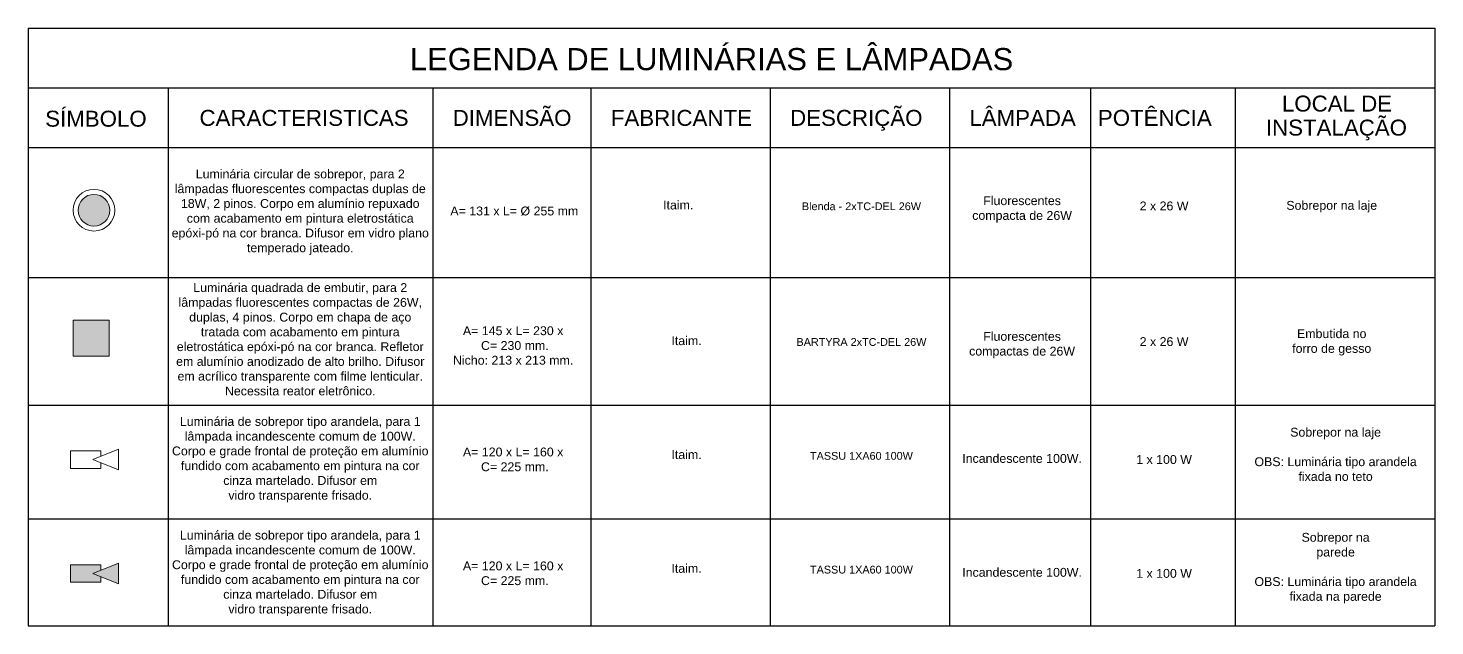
# Model space of a CAD drawing. Extents: x 544 to 914, y -40 to 56.
# Drawn here: x 565.48 to 577.49, y 9.33 to 14.43 of the extents above; entities that cross this region are included whole.
import ezdxf

# ---------------------------------------------------------------- set-up
doc = ezdxf.new("R2010")
doc.units = 0
doc.header["$LTSCALE"] = 0.5
doc.header["$MEASUREMENT"] = 0
doc.layers.add('LINHA', color=71, linetype='CONTINUOUS')
doc.layers.add('TEXTO', color=7, linetype='CONTINUOUS')
doc.layers.add('Luminotécnico', color=142, linetype='CONTINUOUS', lineweight=0)
doc.styles.add('ARIAL', font='arial.ttf')

# ---------------------------------------------------------------- blocks, each defined once
blk = doc.blocks.new('A$C0A2C1635')
at = {"layer": 'Luminotécnico', "ltscale": 0.05}
blk.add_lwpolyline([(0.234, 0.149), (0.234, 0.192), (0, 0.192), (0, 0.056), (0.234, 0.056), (0.234, 0.1)], dxfattribs=at)
blk.add_lwpolyline([(0.373, 0.045), (0.373, 0.204), (0.173, 0.124)], close=True, dxfattribs=at)

msp = doc.modelspace()

# ---------------------------------------------------------------- hatches: boundary and pattern name
at = {"layer": 'Luminotécnico'}
for points in [[(565.906, 12.88, 1), (566.176, 12.88, 1)], [(566.172, 11.943), (565.863, 11.943), (565.863, 11.634), (566.172, 11.634)]]:
    msp.add_hatch(color=7, dxfattribs=at).paths.add_polyline_path(points)
at = {"layer": 'Luminotécnico', "ltscale": 0.05}
for points in [[(566.099, 9.807), (566.099, 9.854), (565.842, 9.854), (565.842, 9.705), (566.099, 9.705), (566.099, 9.753), (566.032, 9.78)], [(566.252, 9.868), (566.032, 9.78), (566.252, 9.693)]]:
    msp.add_hatch(color=7, dxfattribs=at).paths.add_polyline_path(points)

# ---------------------------------------------------------------- linework, layer by layer
at = {"layer": 'LINHA', "color": 7}
msp.add_line((565.479, 13.416), (565.479, 12.8), dxfattribs=at)
msp.add_line((565.479, 13.416), (565.479, 12.8), dxfattribs=at)
at = {"layer": 'Luminotécnico', "color": 7}
msp.add_lwpolyline([(565.863, 11.634), (566.172, 11.634), (566.172, 11.943), (565.863, 11.943)], close=True, dxfattribs=at)
for radius in [0.178, 0.135]:
    msp.add_circle((566.041, 12.88), radius, dxfattribs=at)
at = {"layer": 'TEXTO', "color": 7}
for p, q in [((565.479, 14.434), (577.486, 14.434)), ((565.479, 14.434), (565.479, 9.333)), ((577.486, 14.434), (577.486, 9.333)), ((565.479, 13.925), (577.486, 13.925)), ((565.479, 13.925), (577.486, 13.925)), ((565.479, 13.925), (565.48, 9.333)), ((566.675, 13.925), (566.675, 9.333)), ((568.934, 13.925), (568.934, 9.333)), ((570.283, 13.925), (570.283, 9.333)), ((571.814, 13.925), (571.814, 9.333)), ((573.344, 13.925), (573.344, 9.333)), ((574.548, 13.925), (574.548, 9.333)), ((575.782, 13.925), (575.782, 9.333)), ((565.479, 13.416), (577.486, 13.416)), ((565.479, 13.416), (577.486, 13.416)), ((565.479, 13.416), (577.486, 13.416)), ((565.479, 13.416), (577.486, 13.416)), ((565.479, 13.416), (577.486, 13.416)), ((565.479, 13.416), (577.486, 13.416)), ((565.479, 13.416), (577.486, 13.416)), ((565.479, 13.416), (577.486, 13.416)), ((565.479, 13.416), (577.486, 13.416)), ((565.479, 13.416), (577.486, 13.416)), ((565.479, 13.416), (577.486, 13.416)), ((565.479, 13.416), (577.486, 13.416)), ((565.479, 13.416), (577.486, 13.416)), ((565.479, 13.416), (577.486, 13.416)), ((565.479, 13.416), (577.486, 13.416)), ((565.479, 13.416), (577.486, 13.416)), ((565.479, 13.416), (577.486, 13.416)), ((565.479, 13.416), (577.486, 13.416)), ((565.479, 13.416), (577.486, 13.416)), ((565.479, 13.416), (577.486, 13.416)), ((565.479, 13.416), (577.486, 13.416)), ((565.479, 13.416), (577.486, 13.416)), ((565.479, 13.416), (577.486, 13.416)), ((565.479, 13.416), (577.486, 13.416)), ((565.479, 13.416), (577.486, 13.416)), ((565.479, 13.416), (577.486, 13.416)), ((565.479, 13.416), (577.486, 13.416)), ((565.479, 13.416), (577.486, 13.416)), ((565.479, 13.416), (577.486, 13.416)), ((565.479, 13.416), (577.486, 13.416)), ((565.479, 13.416), (577.486, 13.416)), ((565.479, 13.416), (577.486, 13.416)), ((565.479, 13.416), (577.486, 13.416)), ((565.479, 13.416), (577.486, 13.416)), ((565.479, 13.416), (577.486, 13.416)), ((565.479, 13.416), (577.486, 13.416)), ((565.479, 13.416), (577.486, 13.416)), ((565.479, 13.416), (577.486, 13.416)), ((565.479, 13.416), (577.486, 13.416)), ((565.479, 13.416), (577.486, 13.416)), ((565.479, 13.416), (577.486, 13.416)), ((565.479, 13.416), (577.486, 13.416)), ((565.479, 12.306), (577.486, 12.306)), ((565.479, 11.217), (577.486, 11.217)), ((565.479, 11.217), (577.486, 11.217)), ((565.479, 11.217), (577.486, 11.217)), ((565.479, 11.217), (577.486, 11.217)), ((565.479, 11.217), (577.486, 11.217)), ((565.479, 11.217), (577.486, 11.217)), ((565.479, 11.217), (577.486, 11.217)), ((565.479, 11.217), (577.486, 11.217)), ((565.479, 11.217), (577.486, 11.217)), ((565.479, 11.217), (577.486, 11.217)), ((565.479, 11.217), (577.486, 11.217)), ((565.479, 11.217), (577.486, 11.217)), ((565.479, 11.217), (577.486, 11.217)), ((565.479, 11.217), (577.486, 11.217)), ((565.479, 11.217), (577.486, 11.217)), ((565.479, 11.217), (577.486, 11.217)), ((565.479, 11.217), (577.486, 11.217)), ((565.479, 11.217), (577.486, 11.217)), ((565.479, 11.217), (577.486, 11.217)), ((565.479, 11.217), (577.486, 11.217)), ((565.479, 11.217), (577.486, 11.217)), ((565.479, 11.217), (577.486, 11.217)), ((565.479, 11.217), (577.486, 11.217)), ((565.479, 11.217), (577.486, 11.217)), ((565.479, 11.217), (577.486, 11.217)), ((565.479, 11.217), (577.486, 11.217)), ((565.479, 11.217), (577.486, 11.217)), ((565.479, 11.217), (577.486, 11.217)), ((565.479, 11.217), (577.486, 11.217)), ((565.479, 11.217), (577.486, 11.217)), ((565.479, 11.217), (577.486, 11.217)), ((565.479, 11.217), (577.486, 11.217)), ((565.479, 11.217), (577.486, 11.217)), ((565.479, 11.217), (577.486, 11.217)), ((565.479, 11.217), (577.486, 11.217)), ((565.479, 11.217), (577.486, 11.217)), ((565.479, 11.217), (577.486, 11.217)), ((565.479, 11.217), (577.486, 11.217)), ((565.479, 11.217), (577.486, 11.217)), ((565.479, 10.245), (577.486, 10.245)), ((565.479, 9.333), (577.486, 9.333))]:
    msp.add_line(p, q, dxfattribs=at)

# ---------------------------------------------------------------- block references
at = {"layer": 'Luminotécnico', "color": 7, "ltscale": 0.05, "xscale": 1.099445347490473, "yscale": 1.099445347490473, "zscale": 1.099445347490473}
for p in [(565.842, 10.615), (565.842, 9.643)]:
    msp.add_blockref('A$C0A2C1635', p, dxfattribs=at)

# ---------------------------------------------------------------- texts
at = {"layer": 'TEXTO', "color": 7, "style": 'ARIAL'}
for s, height, p in [('LEGENDA DE LUMINÁRIAS E LÂMPADAS', 0.189, (568.738, 14.075)), ('LOCAL DE ', 0.1361, (576.181, 13.722)), ('SÍMBOLO', 0.1361, (565.625, 13.593)), ('CARACTERISTICAS', 0.13608, (566.942, 13.6)), ('DIMENSÃO', 0.1361, (569.103, 13.6)), ('FABRICANTE', 0.1361, (570.453, 13.6)), ('DESCRIÇÃO', 0.1361, (571.983, 13.6)), ('LÂMPADA', 0.1361, (573.513, 13.6)), ('POTÊNCIA', 0.1361, (574.61, 13.6)), ('INSTALAÇÃO', 0.1361, (576.044, 13.517))]:
    msp.add_text(s, height=height, dxfattribs=at).set_placement(p)
at = {"layer": 'TEXTO', "color": 7, "char_height": 0.0756, "attachment_point": 5, "style": 'ARIAL'}
for s, insert, width in [('Luminária circular de sobrepor, para 2 lâmpadas fluorescentes compactas duplas de 18W, 2 pinos. Corpo em alumínio repuxado com acabamento em pintura eletrostática epóxi-pó na cor branca. Difusor em vidro plano temperado jateado.', (567.802, 12.863), 2.21959), ('Fluorescentes \\Pcompacta de 26W', (573.963, 12.887), 2.07439), ('A= 131 x L= %%C 255 mm', (569.629, 12.872), 2.07439), ('Itaim.', (571.028, 12.924), 2.07439), ('\\pt1.512;{\\H0.875x;Blenda - 2xTC-DEL 26W}', (572.592, 12.913), 2.07439), ('2 x 26 W', (575.175, 12.916), 2.07439), ('Sobrepor na laje', (576.606, 12.91), 2.3786), ('^I\\PLuminária quadrada de embutir, para 2 lâmpadas fluorescentes compactas de 26W, duplas, 4 pinos. Corpo em chapa de aço tratada com acabamento em pintura eletrostática epóxi-pó na cor branca. Refletor em alumínio anodizado de alto brilho. Difusor em acrílico transparente com filme lenticular. Necessita reator eletrônico.', (567.802, 11.841), 2.21959), ('A= 145 x L= 230 x\\P C= 230 mm.\\PNicho: 213 x 213 mm. ', (569.619, 11.725), 2.07439), ('Itaim.', (571.099, 11.766), 2.07439), ('\\pt1.512;{\\H0.875x;BARTYRA 2xTC-DEL 26W}', (572.592, 11.755), 2.07439), ('Fluorescentes \\Pcompactas de 26W', (573.963, 11.729), 2.07439), ('2 x 26 W', (575.175, 11.758), 2.07439), ('Embutida no\\Pforro de gesso', (576.606, 11.752), 2.3786), ('^I\\P\\PLuminária de sobrepor tipo arandela, para 1 lâmpada incandescente comum de 100W. Corpo e grade frontal de proteção em alumínio fundido com acabamento em pintura na cor cinza martelado. Difusor em\\Pvidro transparente frisado.', (567.802, 10.877), 2.21959), ('Sobrepor na laje\\P\\POBS: Luminária tipo arandela\\Pfixada no teto', (576.639, 10.796), 2.3786), ('A= 120 x L= 160 x\\P C= 225 mm. ', (569.619, 10.753), 2.07439), ('Itaim.', (571.099, 10.794), 2.07439), ('\\pt1.512;{\\H0.875x;TASSU 1XA60 100W}', (572.592, 10.783), 2.07439), ('Incandescente 100W.', (573.963, 10.761), 2.07439), ('1 x 100 W', (575.175, 10.752), 2.07439), ('^I\\P\\PLuminária de sobrepor tipo arandela, para 1 lâmpada incandescente comum de 100W. Corpo e grade frontal de proteção em alumínio fundido com acabamento em pintura na cor cinza martelado. Difusor em\\Pvidro transparente frisado.', (567.802, 9.906), 2.21959), ('Sobrepor na\\Pparede\\P\\POBS: Luminária tipo arandela\\Pfixada na parede', (576.639, 9.825), 2.3786), ('A= 120 x L= 160 x\\P C= 225 mm. ', (569.619, 9.781), 2.07439), ('Itaim.', (571.099, 9.823), 2.07439), ('\\pt1.512;{\\H0.875x;TASSU 1XA60 100W}', (572.592, 9.812), 2.07439), ('Incandescente 100W.', (573.963, 9.789), 2.07439), ('1 x 100 W', (575.175, 9.78), 2.07439)]:
    msp.add_mtext(s, dxfattribs=dict(at, insert=insert, width=width))

doc.saveas('drawing.dxf')
